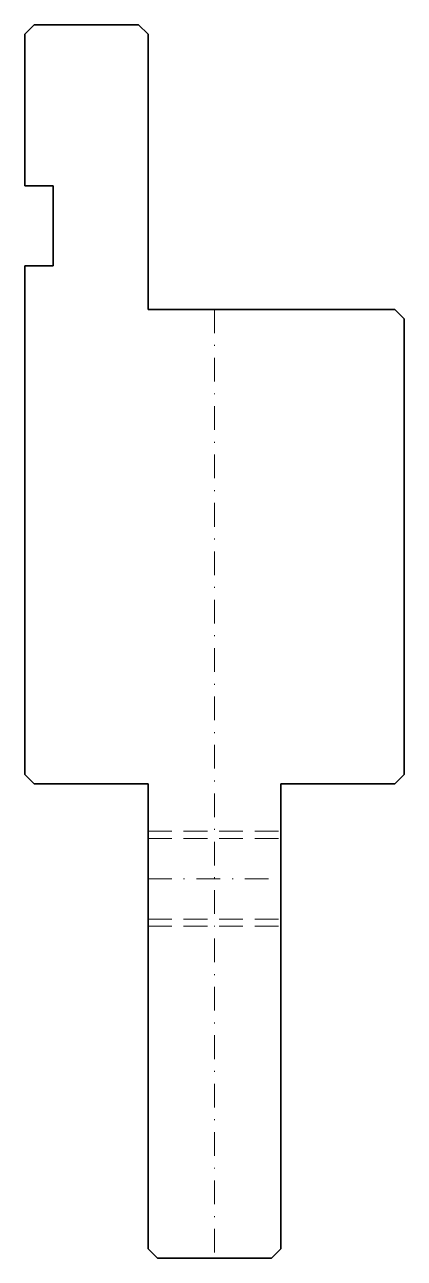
# Model space of a CAD drawing. Header units: millimetres. Extents: x -20 to 20, y 0 to 130.
import ezdxf

# ---------------------------------------------------------------- set-up
doc = ezdxf.new("R2010")
doc.units = ezdxf.units.MM
doc.header["$LTSCALE"] = 5
for name, pattern in [('AUSGEZOGEN', [0]), ('DASHDOT', [1, 0.5, -0.25, 0, -0.25]), ('DASHED', [0.75, 0.5, -0.25])]:
    doc.linetypes.add(name, pattern=pattern)
doc.layers.add('2', color=7, linetype='Continuous')

msp = doc.modelspace()

# ---------------------------------------------------------------- linework, layer by layer
at = {"layer": '2', "color": 7, "linetype": 'AUSGEZOGEN', "lineweight": 35}
for p, q in [((-20, 129), (-19, 130)), ((-19, 130), (-8, 130)), ((-8, 130), (-7, 129)), ((-20, 113), (-20, 129)), ((-7, 129), (-7, 100)), ((-17, 113), (-20, 113)), ((-17, 104.6), (-17, 113)), ((-20, 104.6), (-17, 104.6)), ((-20, 51), (-20, 104.6)), ((-7, 100), (19, 100)), ((19, 100), (20, 99)), ((20, 99), (20, 51)), ((-19, 50), (-20, 51)), ((20, 51), (19, 50)), ((-7, 50), (-19, 50)), ((-7, 1), (-7, 50)), ((19, 50), (7, 50)), ((7, 50), (7, 1)), ((-6, 0), (-7, 1)), ((6, 0), (-6, 0)), ((7, 1), (6, 0))]:
    msp.add_line(p, q, dxfattribs=at)
at = {"layer": '2', "color": 7, "linetype": 'DASHDOT', "lineweight": 18}
for p, q in [((0, 100), (0, 0)), ((-7, 40), (7, 40))]:
    msp.add_line(p, q, dxfattribs=at)
at = {"layer": '2', "color": 7, "linetype": 'DASHED', "lineweight": 18}
for p, q in [((-7, 45), (7, 45)), ((-7, 44.25), (7, 44.25)), ((-7, 35.75), (7, 35.75)), ((-7, 35), (7, 35))]:
    msp.add_line(p, q, dxfattribs=at)

doc.saveas('drawing.dxf')
